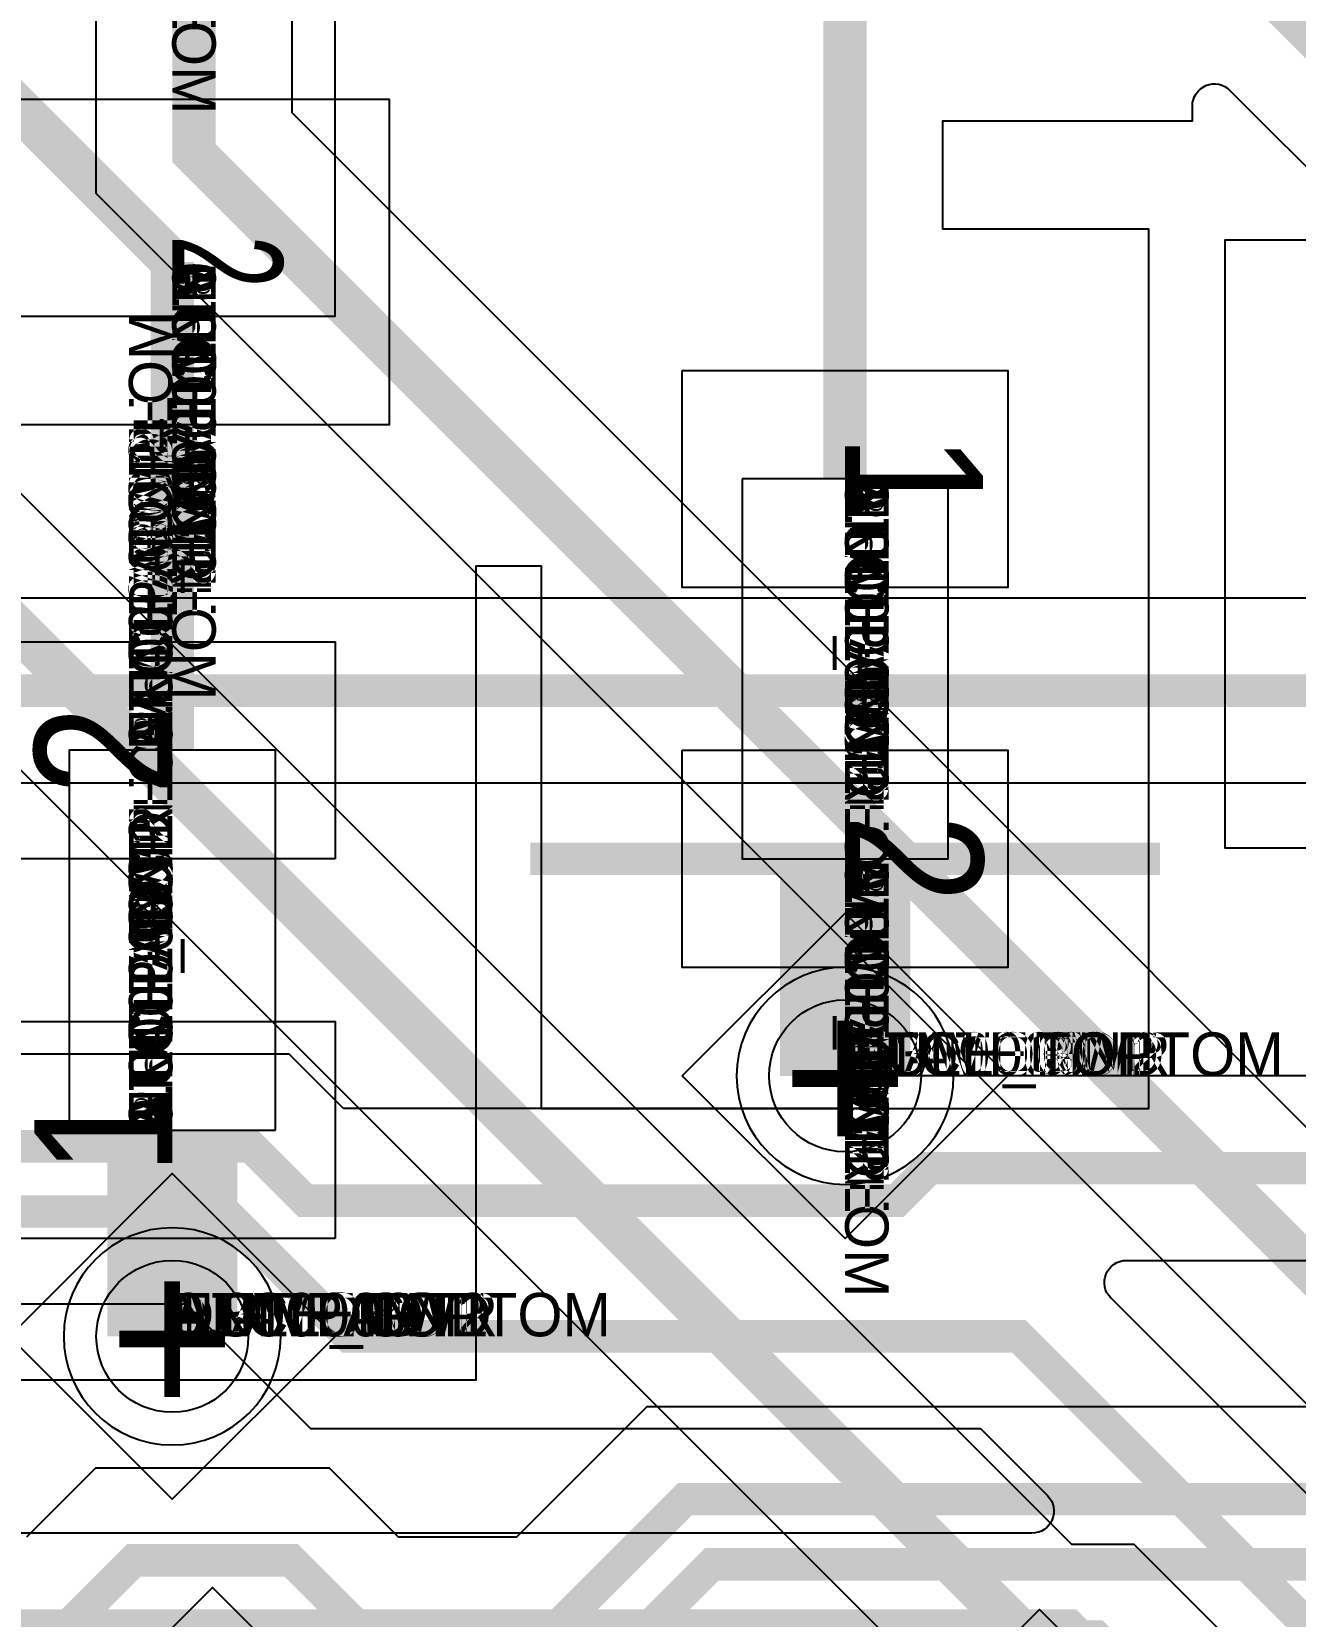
# Model space of a CAD drawing. Extents: x 0 to 323, y 0 to 320.
# Drawn here: x 38.65 to 44.47, y 71.16 to 78.46 of the extents above; entities that cross this region are included whole.
import ezdxf
from ezdxf.enums import TextEntityAlignment as Align

# ---------------------------------------------------------------- set-up
doc = ezdxf.new("R2010")
doc.units = 0
doc.header["$MEASUREMENT"] = 0
doc.layers.get('0').update_dxf_attribs({"linetype": 'CONTINUOUS'})
for name, color, linetype in [('CDN_FIGURES', 7, 'CONTINUOUS'), ('ETCH_BOTTOM', 7, 'CONTINUOUS'), ('ETCH_GND', 3, 'CONTINUOUS'), ('ETCH_INT1', 4, 'CONTINUOUS'), ('ETCH_INT2', 5, 'CONTINUOUS'), ('ETCH_PWR', 6, 'CONTINUOUS'), ('ETCH_TOP', 2, 'CONTINUOUS'), ('MANUFACTURING_NCLEGEND-1-6', 8, 'CONTINUOUS'), ('PACKAGE_GEOMETRY_ASSEMBLY_TOP', 11, 'CONTINUOUS'), ('PACKAGE_GEOMETRY_PIN_NUMBER', 9, 'CONTINUOUS')]:
    doc.layers.add(name, color=color, linetype=linetype)

# ---------------------------------------------------------------- blocks, each defined once
blk = doc.blocks.new('FIGURE_DIAMOND')
at = {"layer": 'CDN_FIGURES'}
blk.add_lwpolyline([(-0.5, 0), (0, 0.5), (0.5, 0), (0, -0.5)], close=True, dxfattribs=at)
blk = doc.blocks.new('PAD_INFO')
for tag in ['SHAPE_TYPE', 'PAD_HEIGHT', 'PAD_LAYER', 'PAD_TYPE', 'PAD_WIDTH']:
    blk.add_attdef(tag, (0, 0), '', height=0.2)
at = {"flags": 2}
blk.add_attdef('CDN_TYPE', (0, 0), '', height=0.2, dxfattribs=at)
blk = doc.blocks.new('DRILL_INFO')
at = {"flags": 2}
blk.add_attdef('CDN_TYPE', (0, 0), '', height=0.2, dxfattribs=at)
for tag in ['FSHAPE', 'FCHAR', 'DRILL_HEIGHT', 'DIAMETER', 'PLATED', 'DRILL_WIDTH']:
    blk.add_attdef(tag, (0, 0), '', height=0.2)
blk = doc.blocks.new('VIA0700X0300')
at = {"layer": 'ETCH_BOTTOM'}
blk.add_circle((0, 0), 0.35, dxfattribs=at)
at = {"layer": 'ETCH_GND'}
blk.add_circle((0, 0), 0.35, dxfattribs=at)
at = {"layer": 'ETCH_INT1'}
blk.add_circle((0, 0), 0.35, dxfattribs=at)
at = {"layer": 'ETCH_INT2'}
blk.add_circle((0, 0), 0.35, dxfattribs=at)
at = {"layer": 'ETCH_PWR'}
blk.add_circle((0, 0), 0.35, dxfattribs=at)
at = {"layer": 'ETCH_TOP'}
blk.add_circle((0, 0), 0.35, dxfattribs=at)
ref = blk.add_blockref('PAD_INFO', (0, 0))
ref.add_attrib('PAD_LAYER', 'ETCH_TOP', (0, 0), dxfattribs={"height": 0.2})
ref.add_attrib('SHAPE_TYPE', 'NULL', (0, 0), dxfattribs={"height": 0.2})
ref.add_attrib('PAD_TYPE', 'ANTIPAD', (0, 0), dxfattribs={"height": 0.2})
ref.add_attrib('PAD_WIDTH', '0.000000', (0, 0), dxfattribs={"height": 0.2})
ref.add_attrib('PAD_HEIGHT', '0.000000', (0, 0), dxfattribs={"height": 0.2})
ref = blk.add_blockref('PAD_INFO', (0, 0))
ref.add_attrib('PAD_LAYER', 'ETCH_GND', (0, 0), dxfattribs={"height": 0.2})
ref.add_attrib('SHAPE_TYPE', 'NULL', (0, 0), dxfattribs={"height": 0.2})
ref.add_attrib('PAD_TYPE', 'ANTIPAD', (0, 0), dxfattribs={"height": 0.2})
ref.add_attrib('PAD_WIDTH', '0.000000', (0, 0), dxfattribs={"height": 0.2})
ref.add_attrib('PAD_HEIGHT', '0.000000', (0, 0), dxfattribs={"height": 0.2})
ref = blk.add_blockref('PAD_INFO', (0, 0))
ref.add_attrib('PAD_LAYER', 'ETCH_INT1', (0, 0), dxfattribs={"height": 0.2})
ref.add_attrib('SHAPE_TYPE', 'NULL', (0, 0), dxfattribs={"height": 0.2})
ref.add_attrib('PAD_TYPE', 'ANTIPAD', (0, 0), dxfattribs={"height": 0.2})
ref.add_attrib('PAD_WIDTH', '0.000000', (0, 0), dxfattribs={"height": 0.2})
ref.add_attrib('PAD_HEIGHT', '0.000000', (0, 0), dxfattribs={"height": 0.2})
ref = blk.add_blockref('PAD_INFO', (0, 0))
ref.add_attrib('PAD_LAYER', 'ETCH_INT2', (0, 0), dxfattribs={"height": 0.2})
ref.add_attrib('SHAPE_TYPE', 'NULL', (0, 0), dxfattribs={"height": 0.2})
ref.add_attrib('PAD_TYPE', 'ANTIPAD', (0, 0), dxfattribs={"height": 0.2})
ref.add_attrib('PAD_WIDTH', '0.000000', (0, 0), dxfattribs={"height": 0.2})
ref.add_attrib('PAD_HEIGHT', '0.000000', (0, 0), dxfattribs={"height": 0.2})
ref = blk.add_blockref('PAD_INFO', (0, 0))
ref.add_attrib('PAD_LAYER', 'ETCH_PWR', (0, 0), dxfattribs={"height": 0.2})
ref.add_attrib('SHAPE_TYPE', 'NULL', (0, 0), dxfattribs={"height": 0.2})
ref.add_attrib('PAD_TYPE', 'ANTIPAD', (0, 0), dxfattribs={"height": 0.2})
ref.add_attrib('PAD_WIDTH', '0.000000', (0, 0), dxfattribs={"height": 0.2})
ref.add_attrib('PAD_HEIGHT', '0.000000', (0, 0), dxfattribs={"height": 0.2})
ref = blk.add_blockref('PAD_INFO', (0, 0))
ref.add_attrib('PAD_LAYER', 'ETCH_BOTTOM', (0, 0), dxfattribs={"height": 0.2})
ref.add_attrib('SHAPE_TYPE', 'NULL', (0, 0), dxfattribs={"height": 0.2})
ref.add_attrib('PAD_TYPE', 'ANTIPAD', (0, 0), dxfattribs={"height": 0.2})
ref.add_attrib('PAD_WIDTH', '0.000000', (0, 0), dxfattribs={"height": 0.2})
ref.add_attrib('PAD_HEIGHT', '0.000000', (0, 0), dxfattribs={"height": 0.2})
ref = blk.add_blockref('PAD_INFO', (0, 0))
ref.add_attrib('PAD_LAYER', 'ETCH_TOP', (0, 0), dxfattribs={"height": 0.2})
ref.add_attrib('SHAPE_TYPE', 'NULL', (0, 0), dxfattribs={"height": 0.2})
ref.add_attrib('PAD_TYPE', 'THERMAL', (0, 0), dxfattribs={"height": 0.2})
ref.add_attrib('PAD_WIDTH', '0.000000', (0, 0), dxfattribs={"height": 0.2})
ref.add_attrib('PAD_HEIGHT', '0.000000', (0, 0), dxfattribs={"height": 0.2})
ref = blk.add_blockref('PAD_INFO', (0, 0))
ref.add_attrib('PAD_LAYER', 'ETCH_GND', (0, 0), dxfattribs={"height": 0.2})
ref.add_attrib('SHAPE_TYPE', 'NULL', (0, 0), dxfattribs={"height": 0.2})
ref.add_attrib('PAD_TYPE', 'THERMAL', (0, 0), dxfattribs={"height": 0.2})
ref.add_attrib('PAD_WIDTH', '0.000000', (0, 0), dxfattribs={"height": 0.2})
ref.add_attrib('PAD_HEIGHT', '0.000000', (0, 0), dxfattribs={"height": 0.2})
ref = blk.add_blockref('PAD_INFO', (0, 0))
ref.add_attrib('PAD_LAYER', 'ETCH_INT1', (0, 0), dxfattribs={"height": 0.2})
ref.add_attrib('SHAPE_TYPE', 'NULL', (0, 0), dxfattribs={"height": 0.2})
ref.add_attrib('PAD_TYPE', 'THERMAL', (0, 0), dxfattribs={"height": 0.2})
ref.add_attrib('PAD_WIDTH', '0.000000', (0, 0), dxfattribs={"height": 0.2})
ref.add_attrib('PAD_HEIGHT', '0.000000', (0, 0), dxfattribs={"height": 0.2})
ref = blk.add_blockref('PAD_INFO', (0, 0))
ref.add_attrib('PAD_LAYER', 'ETCH_INT2', (0, 0), dxfattribs={"height": 0.2})
ref.add_attrib('SHAPE_TYPE', 'NULL', (0, 0), dxfattribs={"height": 0.2})
ref.add_attrib('PAD_TYPE', 'THERMAL', (0, 0), dxfattribs={"height": 0.2})
ref.add_attrib('PAD_WIDTH', '0.000000', (0, 0), dxfattribs={"height": 0.2})
ref.add_attrib('PAD_HEIGHT', '0.000000', (0, 0), dxfattribs={"height": 0.2})
ref = blk.add_blockref('PAD_INFO', (0, 0))
ref.add_attrib('PAD_LAYER', 'ETCH_PWR', (0, 0), dxfattribs={"height": 0.2})
ref.add_attrib('SHAPE_TYPE', 'NULL', (0, 0), dxfattribs={"height": 0.2})
ref.add_attrib('PAD_TYPE', 'THERMAL', (0, 0), dxfattribs={"height": 0.2})
ref.add_attrib('PAD_WIDTH', '0.000000', (0, 0), dxfattribs={"height": 0.2})
ref.add_attrib('PAD_HEIGHT', '0.000000', (0, 0), dxfattribs={"height": 0.2})
ref = blk.add_blockref('PAD_INFO', (0, 0))
ref.add_attrib('PAD_LAYER', 'ETCH_BOTTOM', (0, 0), dxfattribs={"height": 0.2})
ref.add_attrib('SHAPE_TYPE', 'NULL', (0, 0), dxfattribs={"height": 0.2})
ref.add_attrib('PAD_TYPE', 'THERMAL', (0, 0), dxfattribs={"height": 0.2})
ref.add_attrib('PAD_WIDTH', '0.000000', (0, 0), dxfattribs={"height": 0.2})
ref.add_attrib('PAD_HEIGHT', '0.000000', (0, 0), dxfattribs={"height": 0.2})
ref = blk.add_blockref('PAD_INFO', (0, 0))
ref.add_attrib('PAD_LAYER', 'ETCH_TOP', (0, 0), dxfattribs={"height": 0.2})
ref.add_attrib('SHAPE_TYPE', 'CIRCLE', (0, 0), dxfattribs={"height": 0.2})
ref.add_attrib('PAD_TYPE', 'REGULAR', (0, 0), dxfattribs={"height": 0.2})
ref.add_attrib('PAD_WIDTH', '0.700000', (0, 0), dxfattribs={"height": 0.2})
ref.add_attrib('PAD_HEIGHT', '0.700000', (0, 0), dxfattribs={"height": 0.2})
ref = blk.add_blockref('PAD_INFO', (0, 0))
ref.add_attrib('PAD_LAYER', 'ETCH_GND', (0, 0), dxfattribs={"height": 0.2})
ref.add_attrib('SHAPE_TYPE', 'CIRCLE', (0, 0), dxfattribs={"height": 0.2})
ref.add_attrib('PAD_TYPE', 'REGULAR', (0, 0), dxfattribs={"height": 0.2})
ref.add_attrib('PAD_WIDTH', '0.700000', (0, 0), dxfattribs={"height": 0.2})
ref.add_attrib('PAD_HEIGHT', '0.700000', (0, 0), dxfattribs={"height": 0.2})
ref = blk.add_blockref('PAD_INFO', (0, 0))
ref.add_attrib('PAD_LAYER', 'ETCH_INT1', (0, 0), dxfattribs={"height": 0.2})
ref.add_attrib('SHAPE_TYPE', 'CIRCLE', (0, 0), dxfattribs={"height": 0.2})
ref.add_attrib('PAD_TYPE', 'REGULAR', (0, 0), dxfattribs={"height": 0.2})
ref.add_attrib('PAD_WIDTH', '0.700000', (0, 0), dxfattribs={"height": 0.2})
ref.add_attrib('PAD_HEIGHT', '0.700000', (0, 0), dxfattribs={"height": 0.2})
ref = blk.add_blockref('PAD_INFO', (0, 0))
ref.add_attrib('PAD_LAYER', 'ETCH_INT2', (0, 0), dxfattribs={"height": 0.2})
ref.add_attrib('SHAPE_TYPE', 'CIRCLE', (0, 0), dxfattribs={"height": 0.2})
ref.add_attrib('PAD_TYPE', 'REGULAR', (0, 0), dxfattribs={"height": 0.2})
ref.add_attrib('PAD_WIDTH', '0.700000', (0, 0), dxfattribs={"height": 0.2})
ref.add_attrib('PAD_HEIGHT', '0.700000', (0, 0), dxfattribs={"height": 0.2})
ref = blk.add_blockref('PAD_INFO', (0, 0))
ref.add_attrib('PAD_LAYER', 'ETCH_PWR', (0, 0), dxfattribs={"height": 0.2})
ref.add_attrib('SHAPE_TYPE', 'CIRCLE', (0, 0), dxfattribs={"height": 0.2})
ref.add_attrib('PAD_TYPE', 'REGULAR', (0, 0), dxfattribs={"height": 0.2})
ref.add_attrib('PAD_WIDTH', '0.700000', (0, 0), dxfattribs={"height": 0.2})
ref.add_attrib('PAD_HEIGHT', '0.700000', (0, 0), dxfattribs={"height": 0.2})
ref = blk.add_blockref('PAD_INFO', (0, 0))
ref.add_attrib('PAD_LAYER', 'ETCH_BOTTOM', (0, 0), dxfattribs={"height": 0.2})
ref.add_attrib('SHAPE_TYPE', 'CIRCLE', (0, 0), dxfattribs={"height": 0.2})
ref.add_attrib('PAD_TYPE', 'REGULAR', (0, 0), dxfattribs={"height": 0.2})
ref.add_attrib('PAD_WIDTH', '0.700000', (0, 0), dxfattribs={"height": 0.2})
ref.add_attrib('PAD_HEIGHT', '0.700000', (0, 0), dxfattribs={"height": 0.2})
ref = blk.add_blockref('DRILL_INFO', (0, 0))
ref.add_attrib('DIAMETER', '0.300000', (0, 0), dxfattribs={"height": 0.2})
ref.add_attrib('PLATED', 'PLATED', (0, 0), dxfattribs={"height": 0.2})
ref.add_attrib('FSHAPE', 'DIAMOND', (0, 0), dxfattribs={"height": 0.2})
ref.add_attrib('FCHAR', '+', (0, 0), dxfattribs={"height": 0.2})
ref.add_attrib('DRILL_WIDTH', '1.500000', (0, 0), dxfattribs={"height": 0.2})
ref.add_attrib('DRILL_HEIGHT', '1.500000', (0, 0), dxfattribs={"height": 0.2})
for tag in ['CDN_TYPE', 'PIN']:
    blk.add_attdef(tag, (0, 0), '', height=0.2)
at = {"flags": 2}
for tag in ['PSTKNAME', 'BBV']:
    blk.add_attdef(tag, (0, 0), '', height=0.2, dxfattribs=at)
blk = doc.blocks.new('RC1500X2000TS')
at = {"layer": 'ETCH_TOP'}
blk.add_lwpolyline([(-0.75, -1), (-0.75, 1), (0.75, 1), (0.75, -1)], close=True, dxfattribs=at)
ref = blk.add_blockref('PAD_INFO', (0, 0))
ref.add_attrib('PAD_LAYER', 'ETCH_TOP', (0, 0), dxfattribs={"height": 0.2})
ref.add_attrib('SHAPE_TYPE', 'NULL', (0, 0), dxfattribs={"height": 0.2})
ref.add_attrib('PAD_TYPE', 'ANTIPAD', (0, 0), dxfattribs={"height": 0.2})
ref.add_attrib('PAD_WIDTH', '0.000000', (0, 0), dxfattribs={"height": 0.2})
ref.add_attrib('PAD_HEIGHT', '0.000000', (0, 0), dxfattribs={"height": 0.2})
ref = blk.add_blockref('PAD_INFO', (0, 0))
ref.add_attrib('PAD_LAYER', 'ETCH_GND', (0, 0), dxfattribs={"height": 0.2})
ref.add_attrib('SHAPE_TYPE', 'NULL', (0, 0), dxfattribs={"height": 0.2})
ref.add_attrib('PAD_TYPE', 'ANTIPAD', (0, 0), dxfattribs={"height": 0.2})
ref.add_attrib('PAD_WIDTH', '0.000000', (0, 0), dxfattribs={"height": 0.2})
ref.add_attrib('PAD_HEIGHT', '0.000000', (0, 0), dxfattribs={"height": 0.2})
ref = blk.add_blockref('PAD_INFO', (0, 0))
ref.add_attrib('PAD_LAYER', 'ETCH_INT1', (0, 0), dxfattribs={"height": 0.2})
ref.add_attrib('SHAPE_TYPE', 'NULL', (0, 0), dxfattribs={"height": 0.2})
ref.add_attrib('PAD_TYPE', 'ANTIPAD', (0, 0), dxfattribs={"height": 0.2})
ref.add_attrib('PAD_WIDTH', '0.000000', (0, 0), dxfattribs={"height": 0.2})
ref.add_attrib('PAD_HEIGHT', '0.000000', (0, 0), dxfattribs={"height": 0.2})
ref = blk.add_blockref('PAD_INFO', (0, 0))
ref.add_attrib('PAD_LAYER', 'ETCH_INT2', (0, 0), dxfattribs={"height": 0.2})
ref.add_attrib('SHAPE_TYPE', 'NULL', (0, 0), dxfattribs={"height": 0.2})
ref.add_attrib('PAD_TYPE', 'ANTIPAD', (0, 0), dxfattribs={"height": 0.2})
ref.add_attrib('PAD_WIDTH', '0.000000', (0, 0), dxfattribs={"height": 0.2})
ref.add_attrib('PAD_HEIGHT', '0.000000', (0, 0), dxfattribs={"height": 0.2})
ref = blk.add_blockref('PAD_INFO', (0, 0))
ref.add_attrib('PAD_LAYER', 'ETCH_PWR', (0, 0), dxfattribs={"height": 0.2})
ref.add_attrib('SHAPE_TYPE', 'NULL', (0, 0), dxfattribs={"height": 0.2})
ref.add_attrib('PAD_TYPE', 'ANTIPAD', (0, 0), dxfattribs={"height": 0.2})
ref.add_attrib('PAD_WIDTH', '0.000000', (0, 0), dxfattribs={"height": 0.2})
ref.add_attrib('PAD_HEIGHT', '0.000000', (0, 0), dxfattribs={"height": 0.2})
ref = blk.add_blockref('PAD_INFO', (0, 0))
ref.add_attrib('PAD_LAYER', 'ETCH_BOTTOM', (0, 0), dxfattribs={"height": 0.2})
ref.add_attrib('SHAPE_TYPE', 'NULL', (0, 0), dxfattribs={"height": 0.2})
ref.add_attrib('PAD_TYPE', 'ANTIPAD', (0, 0), dxfattribs={"height": 0.2})
ref.add_attrib('PAD_WIDTH', '0.000000', (0, 0), dxfattribs={"height": 0.2})
ref.add_attrib('PAD_HEIGHT', '0.000000', (0, 0), dxfattribs={"height": 0.2})
ref = blk.add_blockref('PAD_INFO', (0, 0))
ref.add_attrib('PAD_LAYER', 'ETCH_TOP', (0, 0), dxfattribs={"height": 0.2})
ref.add_attrib('SHAPE_TYPE', 'NULL', (0, 0), dxfattribs={"height": 0.2})
ref.add_attrib('PAD_TYPE', 'THERMAL', (0, 0), dxfattribs={"height": 0.2})
ref.add_attrib('PAD_WIDTH', '0.000000', (0, 0), dxfattribs={"height": 0.2})
ref.add_attrib('PAD_HEIGHT', '0.000000', (0, 0), dxfattribs={"height": 0.2})
ref = blk.add_blockref('PAD_INFO', (0, 0))
ref.add_attrib('PAD_LAYER', 'ETCH_GND', (0, 0), dxfattribs={"height": 0.2})
ref.add_attrib('SHAPE_TYPE', 'NULL', (0, 0), dxfattribs={"height": 0.2})
ref.add_attrib('PAD_TYPE', 'THERMAL', (0, 0), dxfattribs={"height": 0.2})
ref.add_attrib('PAD_WIDTH', '0.000000', (0, 0), dxfattribs={"height": 0.2})
ref.add_attrib('PAD_HEIGHT', '0.000000', (0, 0), dxfattribs={"height": 0.2})
ref = blk.add_blockref('PAD_INFO', (0, 0))
ref.add_attrib('PAD_LAYER', 'ETCH_INT1', (0, 0), dxfattribs={"height": 0.2})
ref.add_attrib('SHAPE_TYPE', 'NULL', (0, 0), dxfattribs={"height": 0.2})
ref.add_attrib('PAD_TYPE', 'THERMAL', (0, 0), dxfattribs={"height": 0.2})
ref.add_attrib('PAD_WIDTH', '0.000000', (0, 0), dxfattribs={"height": 0.2})
ref.add_attrib('PAD_HEIGHT', '0.000000', (0, 0), dxfattribs={"height": 0.2})
ref = blk.add_blockref('PAD_INFO', (0, 0))
ref.add_attrib('PAD_LAYER', 'ETCH_INT2', (0, 0), dxfattribs={"height": 0.2})
ref.add_attrib('SHAPE_TYPE', 'NULL', (0, 0), dxfattribs={"height": 0.2})
ref.add_attrib('PAD_TYPE', 'THERMAL', (0, 0), dxfattribs={"height": 0.2})
ref.add_attrib('PAD_WIDTH', '0.000000', (0, 0), dxfattribs={"height": 0.2})
ref.add_attrib('PAD_HEIGHT', '0.000000', (0, 0), dxfattribs={"height": 0.2})
ref = blk.add_blockref('PAD_INFO', (0, 0))
ref.add_attrib('PAD_LAYER', 'ETCH_PWR', (0, 0), dxfattribs={"height": 0.2})
ref.add_attrib('SHAPE_TYPE', 'NULL', (0, 0), dxfattribs={"height": 0.2})
ref.add_attrib('PAD_TYPE', 'THERMAL', (0, 0), dxfattribs={"height": 0.2})
ref.add_attrib('PAD_WIDTH', '0.000000', (0, 0), dxfattribs={"height": 0.2})
ref.add_attrib('PAD_HEIGHT', '0.000000', (0, 0), dxfattribs={"height": 0.2})
ref = blk.add_blockref('PAD_INFO', (0, 0))
ref.add_attrib('PAD_LAYER', 'ETCH_BOTTOM', (0, 0), dxfattribs={"height": 0.2})
ref.add_attrib('SHAPE_TYPE', 'NULL', (0, 0), dxfattribs={"height": 0.2})
ref.add_attrib('PAD_TYPE', 'THERMAL', (0, 0), dxfattribs={"height": 0.2})
ref.add_attrib('PAD_WIDTH', '0.000000', (0, 0), dxfattribs={"height": 0.2})
ref.add_attrib('PAD_HEIGHT', '0.000000', (0, 0), dxfattribs={"height": 0.2})
ref = blk.add_blockref('PAD_INFO', (0, 0))
ref.add_attrib('PAD_LAYER', 'ETCH_GND', (0, 0), dxfattribs={"height": 0.2})
ref.add_attrib('SHAPE_TYPE', 'NULL', (0, 0), dxfattribs={"height": 0.2})
ref.add_attrib('PAD_TYPE', 'REGULAR', (0, 0), dxfattribs={"height": 0.2})
ref.add_attrib('PAD_WIDTH', '0.000000', (0, 0), dxfattribs={"height": 0.2})
ref.add_attrib('PAD_HEIGHT', '0.000000', (0, 0), dxfattribs={"height": 0.2})
ref = blk.add_blockref('PAD_INFO', (0, 0))
ref.add_attrib('PAD_LAYER', 'ETCH_INT1', (0, 0), dxfattribs={"height": 0.2})
ref.add_attrib('SHAPE_TYPE', 'NULL', (0, 0), dxfattribs={"height": 0.2})
ref.add_attrib('PAD_TYPE', 'REGULAR', (0, 0), dxfattribs={"height": 0.2})
ref.add_attrib('PAD_WIDTH', '0.000000', (0, 0), dxfattribs={"height": 0.2})
ref.add_attrib('PAD_HEIGHT', '0.000000', (0, 0), dxfattribs={"height": 0.2})
ref = blk.add_blockref('PAD_INFO', (0, 0))
ref.add_attrib('PAD_LAYER', 'ETCH_INT2', (0, 0), dxfattribs={"height": 0.2})
ref.add_attrib('SHAPE_TYPE', 'NULL', (0, 0), dxfattribs={"height": 0.2})
ref.add_attrib('PAD_TYPE', 'REGULAR', (0, 0), dxfattribs={"height": 0.2})
ref.add_attrib('PAD_WIDTH', '0.000000', (0, 0), dxfattribs={"height": 0.2})
ref.add_attrib('PAD_HEIGHT', '0.000000', (0, 0), dxfattribs={"height": 0.2})
ref = blk.add_blockref('PAD_INFO', (0, 0))
ref.add_attrib('PAD_LAYER', 'ETCH_PWR', (0, 0), dxfattribs={"height": 0.2})
ref.add_attrib('SHAPE_TYPE', 'NULL', (0, 0), dxfattribs={"height": 0.2})
ref.add_attrib('PAD_TYPE', 'REGULAR', (0, 0), dxfattribs={"height": 0.2})
ref.add_attrib('PAD_WIDTH', '0.000000', (0, 0), dxfattribs={"height": 0.2})
ref.add_attrib('PAD_HEIGHT', '0.000000', (0, 0), dxfattribs={"height": 0.2})
ref = blk.add_blockref('PAD_INFO', (0, 0))
ref.add_attrib('PAD_LAYER', 'ETCH_BOTTOM', (0, 0), dxfattribs={"height": 0.2})
ref.add_attrib('SHAPE_TYPE', 'NULL', (0, 0), dxfattribs={"height": 0.2})
ref.add_attrib('PAD_TYPE', 'REGULAR', (0, 0), dxfattribs={"height": 0.2})
ref.add_attrib('PAD_WIDTH', '0.000000', (0, 0), dxfattribs={"height": 0.2})
ref.add_attrib('PAD_HEIGHT', '0.000000', (0, 0), dxfattribs={"height": 0.2})
ref = blk.add_blockref('DRILL_INFO', (0, 0))
ref.add_attrib('DIAMETER', '0.000000', (0, 0), dxfattribs={"height": 0.2})
ref.add_attrib('PLATED', 'PLATED', (0, 0), dxfattribs={"height": 0.2})
ref.add_attrib('FSHAPE', 'NULL', (0, 0), dxfattribs={"height": 0.2})
ref.add_attrib('DRILL_WIDTH', '0.000000', (0, 0), dxfattribs={"height": 0.2})
ref.add_attrib('DRILL_HEIGHT', '0.000000', (0, 0), dxfattribs={"height": 0.2})
ref = blk.add_blockref('PAD_INFO', (0, 0))
ref.add_attrib('PAD_LAYER', 'ETCH_TOP', (0, 0), dxfattribs={"height": 0.2})
ref.add_attrib('SHAPE_TYPE', 'RECTANGLE', (0, 0), dxfattribs={"height": 0.2})
ref.add_attrib('PAD_TYPE', 'REGULAR', (0, 0), dxfattribs={"height": 0.2})
ref.add_attrib('PAD_WIDTH', '1.500000', (0, 0), dxfattribs={"height": 0.2})
ref.add_attrib('PAD_HEIGHT', '2.000000', (0, 0), dxfattribs={"height": 0.2})
for tag in ['CDN_TYPE', 'PIN']:
    blk.add_attdef(tag, (0, 0), '', height=0.2)
at = {"flags": 2}
for tag in ['PSTKNAME', 'BBV']:
    blk.add_attdef(tag, (0, 0), '', height=0.2, dxfattribs=at)
blk = doc.blocks.new('F843')
at = {"layer": 'PACKAGE_GEOMETRY_ASSEMBLY_TOP'}
blk.add_lwpolyline([(-0.25, -0.75), (2.95, -0.75), (2.95, 0.75), (-0.25, 0.75)], close=True, dxfattribs=at)
at = {"layer": 'ETCH_TOP'}
ref = blk.add_blockref('RC1500X2000TS', (0, 0), dxfattribs=at)
ref.add_attrib('CDN_TYPE', 'PIN', (0, 0), dxfattribs={"height": 0.2})
ref.add_attrib('PIN', '1', (0, 0), dxfattribs={"height": 0.2})
ref = blk.add_blockref('RC1500X2000TS', (2.7, 0), dxfattribs=at)
ref.add_attrib('CDN_TYPE', 'PIN', (0, 0), dxfattribs={"height": 0.2})
ref.add_attrib('PIN', '2', (0, 0), dxfattribs={"height": 0.2})
at = {"flags": 2}
for tag in ['SYMBOL_TYPE', 'CDN_TYPE', 'REFDES']:
    blk.add_attdef(tag, (0, 0), '', height=0.2, dxfattribs=at)
blk = doc.blocks.new('RC1000X1500TS')
at = {"layer": 'ETCH_TOP'}
blk.add_lwpolyline([(-0.5, -0.75), (-0.5, 0.75), (0.5, 0.75), (0.5, -0.75)], close=True, dxfattribs=at)
ref = blk.add_blockref('PAD_INFO', (0, 0))
ref.add_attrib('PAD_LAYER', 'ETCH_TOP', (0, 0), dxfattribs={"height": 0.2})
ref.add_attrib('SHAPE_TYPE', 'NULL', (0, 0), dxfattribs={"height": 0.2})
ref.add_attrib('PAD_TYPE', 'ANTIPAD', (0, 0), dxfattribs={"height": 0.2})
ref.add_attrib('PAD_WIDTH', '0.000000', (0, 0), dxfattribs={"height": 0.2})
ref.add_attrib('PAD_HEIGHT', '0.000000', (0, 0), dxfattribs={"height": 0.2})
ref = blk.add_blockref('PAD_INFO', (0, 0))
ref.add_attrib('PAD_LAYER', 'ETCH_GND', (0, 0), dxfattribs={"height": 0.2})
ref.add_attrib('SHAPE_TYPE', 'NULL', (0, 0), dxfattribs={"height": 0.2})
ref.add_attrib('PAD_TYPE', 'ANTIPAD', (0, 0), dxfattribs={"height": 0.2})
ref.add_attrib('PAD_WIDTH', '0.000000', (0, 0), dxfattribs={"height": 0.2})
ref.add_attrib('PAD_HEIGHT', '0.000000', (0, 0), dxfattribs={"height": 0.2})
ref = blk.add_blockref('PAD_INFO', (0, 0))
ref.add_attrib('PAD_LAYER', 'ETCH_INT1', (0, 0), dxfattribs={"height": 0.2})
ref.add_attrib('SHAPE_TYPE', 'NULL', (0, 0), dxfattribs={"height": 0.2})
ref.add_attrib('PAD_TYPE', 'ANTIPAD', (0, 0), dxfattribs={"height": 0.2})
ref.add_attrib('PAD_WIDTH', '0.000000', (0, 0), dxfattribs={"height": 0.2})
ref.add_attrib('PAD_HEIGHT', '0.000000', (0, 0), dxfattribs={"height": 0.2})
ref = blk.add_blockref('PAD_INFO', (0, 0))
ref.add_attrib('PAD_LAYER', 'ETCH_INT2', (0, 0), dxfattribs={"height": 0.2})
ref.add_attrib('SHAPE_TYPE', 'NULL', (0, 0), dxfattribs={"height": 0.2})
ref.add_attrib('PAD_TYPE', 'ANTIPAD', (0, 0), dxfattribs={"height": 0.2})
ref.add_attrib('PAD_WIDTH', '0.000000', (0, 0), dxfattribs={"height": 0.2})
ref.add_attrib('PAD_HEIGHT', '0.000000', (0, 0), dxfattribs={"height": 0.2})
ref = blk.add_blockref('PAD_INFO', (0, 0))
ref.add_attrib('PAD_LAYER', 'ETCH_PWR', (0, 0), dxfattribs={"height": 0.2})
ref.add_attrib('SHAPE_TYPE', 'NULL', (0, 0), dxfattribs={"height": 0.2})
ref.add_attrib('PAD_TYPE', 'ANTIPAD', (0, 0), dxfattribs={"height": 0.2})
ref.add_attrib('PAD_WIDTH', '0.000000', (0, 0), dxfattribs={"height": 0.2})
ref.add_attrib('PAD_HEIGHT', '0.000000', (0, 0), dxfattribs={"height": 0.2})
ref = blk.add_blockref('PAD_INFO', (0, 0))
ref.add_attrib('PAD_LAYER', 'ETCH_BOTTOM', (0, 0), dxfattribs={"height": 0.2})
ref.add_attrib('SHAPE_TYPE', 'NULL', (0, 0), dxfattribs={"height": 0.2})
ref.add_attrib('PAD_TYPE', 'ANTIPAD', (0, 0), dxfattribs={"height": 0.2})
ref.add_attrib('PAD_WIDTH', '0.000000', (0, 0), dxfattribs={"height": 0.2})
ref.add_attrib('PAD_HEIGHT', '0.000000', (0, 0), dxfattribs={"height": 0.2})
ref = blk.add_blockref('PAD_INFO', (0, 0))
ref.add_attrib('PAD_LAYER', 'ETCH_TOP', (0, 0), dxfattribs={"height": 0.2})
ref.add_attrib('SHAPE_TYPE', 'NULL', (0, 0), dxfattribs={"height": 0.2})
ref.add_attrib('PAD_TYPE', 'THERMAL', (0, 0), dxfattribs={"height": 0.2})
ref.add_attrib('PAD_WIDTH', '0.000000', (0, 0), dxfattribs={"height": 0.2})
ref.add_attrib('PAD_HEIGHT', '0.000000', (0, 0), dxfattribs={"height": 0.2})
ref = blk.add_blockref('PAD_INFO', (0, 0))
ref.add_attrib('PAD_LAYER', 'ETCH_GND', (0, 0), dxfattribs={"height": 0.2})
ref.add_attrib('SHAPE_TYPE', 'NULL', (0, 0), dxfattribs={"height": 0.2})
ref.add_attrib('PAD_TYPE', 'THERMAL', (0, 0), dxfattribs={"height": 0.2})
ref.add_attrib('PAD_WIDTH', '0.000000', (0, 0), dxfattribs={"height": 0.2})
ref.add_attrib('PAD_HEIGHT', '0.000000', (0, 0), dxfattribs={"height": 0.2})
ref = blk.add_blockref('PAD_INFO', (0, 0))
ref.add_attrib('PAD_LAYER', 'ETCH_INT1', (0, 0), dxfattribs={"height": 0.2})
ref.add_attrib('SHAPE_TYPE', 'NULL', (0, 0), dxfattribs={"height": 0.2})
ref.add_attrib('PAD_TYPE', 'THERMAL', (0, 0), dxfattribs={"height": 0.2})
ref.add_attrib('PAD_WIDTH', '0.000000', (0, 0), dxfattribs={"height": 0.2})
ref.add_attrib('PAD_HEIGHT', '0.000000', (0, 0), dxfattribs={"height": 0.2})
ref = blk.add_blockref('PAD_INFO', (0, 0))
ref.add_attrib('PAD_LAYER', 'ETCH_INT2', (0, 0), dxfattribs={"height": 0.2})
ref.add_attrib('SHAPE_TYPE', 'NULL', (0, 0), dxfattribs={"height": 0.2})
ref.add_attrib('PAD_TYPE', 'THERMAL', (0, 0), dxfattribs={"height": 0.2})
ref.add_attrib('PAD_WIDTH', '0.000000', (0, 0), dxfattribs={"height": 0.2})
ref.add_attrib('PAD_HEIGHT', '0.000000', (0, 0), dxfattribs={"height": 0.2})
ref = blk.add_blockref('PAD_INFO', (0, 0))
ref.add_attrib('PAD_LAYER', 'ETCH_PWR', (0, 0), dxfattribs={"height": 0.2})
ref.add_attrib('SHAPE_TYPE', 'NULL', (0, 0), dxfattribs={"height": 0.2})
ref.add_attrib('PAD_TYPE', 'THERMAL', (0, 0), dxfattribs={"height": 0.2})
ref.add_attrib('PAD_WIDTH', '0.000000', (0, 0), dxfattribs={"height": 0.2})
ref.add_attrib('PAD_HEIGHT', '0.000000', (0, 0), dxfattribs={"height": 0.2})
ref = blk.add_blockref('PAD_INFO', (0, 0))
ref.add_attrib('PAD_LAYER', 'ETCH_BOTTOM', (0, 0), dxfattribs={"height": 0.2})
ref.add_attrib('SHAPE_TYPE', 'NULL', (0, 0), dxfattribs={"height": 0.2})
ref.add_attrib('PAD_TYPE', 'THERMAL', (0, 0), dxfattribs={"height": 0.2})
ref.add_attrib('PAD_WIDTH', '0.000000', (0, 0), dxfattribs={"height": 0.2})
ref.add_attrib('PAD_HEIGHT', '0.000000', (0, 0), dxfattribs={"height": 0.2})
ref = blk.add_blockref('PAD_INFO', (0, 0))
ref.add_attrib('PAD_LAYER', 'ETCH_GND', (0, 0), dxfattribs={"height": 0.2})
ref.add_attrib('SHAPE_TYPE', 'NULL', (0, 0), dxfattribs={"height": 0.2})
ref.add_attrib('PAD_TYPE', 'REGULAR', (0, 0), dxfattribs={"height": 0.2})
ref.add_attrib('PAD_WIDTH', '0.000000', (0, 0), dxfattribs={"height": 0.2})
ref.add_attrib('PAD_HEIGHT', '0.000000', (0, 0), dxfattribs={"height": 0.2})
ref = blk.add_blockref('PAD_INFO', (0, 0))
ref.add_attrib('PAD_LAYER', 'ETCH_INT1', (0, 0), dxfattribs={"height": 0.2})
ref.add_attrib('SHAPE_TYPE', 'NULL', (0, 0), dxfattribs={"height": 0.2})
ref.add_attrib('PAD_TYPE', 'REGULAR', (0, 0), dxfattribs={"height": 0.2})
ref.add_attrib('PAD_WIDTH', '0.000000', (0, 0), dxfattribs={"height": 0.2})
ref.add_attrib('PAD_HEIGHT', '0.000000', (0, 0), dxfattribs={"height": 0.2})
ref = blk.add_blockref('PAD_INFO', (0, 0))
ref.add_attrib('PAD_LAYER', 'ETCH_INT2', (0, 0), dxfattribs={"height": 0.2})
ref.add_attrib('SHAPE_TYPE', 'NULL', (0, 0), dxfattribs={"height": 0.2})
ref.add_attrib('PAD_TYPE', 'REGULAR', (0, 0), dxfattribs={"height": 0.2})
ref.add_attrib('PAD_WIDTH', '0.000000', (0, 0), dxfattribs={"height": 0.2})
ref.add_attrib('PAD_HEIGHT', '0.000000', (0, 0), dxfattribs={"height": 0.2})
ref = blk.add_blockref('PAD_INFO', (0, 0))
ref.add_attrib('PAD_LAYER', 'ETCH_PWR', (0, 0), dxfattribs={"height": 0.2})
ref.add_attrib('SHAPE_TYPE', 'NULL', (0, 0), dxfattribs={"height": 0.2})
ref.add_attrib('PAD_TYPE', 'REGULAR', (0, 0), dxfattribs={"height": 0.2})
ref.add_attrib('PAD_WIDTH', '0.000000', (0, 0), dxfattribs={"height": 0.2})
ref.add_attrib('PAD_HEIGHT', '0.000000', (0, 0), dxfattribs={"height": 0.2})
ref = blk.add_blockref('PAD_INFO', (0, 0))
ref.add_attrib('PAD_LAYER', 'ETCH_BOTTOM', (0, 0), dxfattribs={"height": 0.2})
ref.add_attrib('SHAPE_TYPE', 'NULL', (0, 0), dxfattribs={"height": 0.2})
ref.add_attrib('PAD_TYPE', 'REGULAR', (0, 0), dxfattribs={"height": 0.2})
ref.add_attrib('PAD_WIDTH', '0.000000', (0, 0), dxfattribs={"height": 0.2})
ref.add_attrib('PAD_HEIGHT', '0.000000', (0, 0), dxfattribs={"height": 0.2})
ref = blk.add_blockref('DRILL_INFO', (0, 0))
ref.add_attrib('DIAMETER', '0.000000', (0, 0), dxfattribs={"height": 0.2})
ref.add_attrib('PLATED', 'PLATED', (0, 0), dxfattribs={"height": 0.2})
ref.add_attrib('FSHAPE', 'NULL', (0, 0), dxfattribs={"height": 0.2})
ref.add_attrib('DRILL_WIDTH', '0.000000', (0, 0), dxfattribs={"height": 0.2})
ref.add_attrib('DRILL_HEIGHT', '0.000000', (0, 0), dxfattribs={"height": 0.2})
ref = blk.add_blockref('PAD_INFO', (0, 0))
ref.add_attrib('PAD_LAYER', 'ETCH_TOP', (0, 0), dxfattribs={"height": 0.2})
ref.add_attrib('SHAPE_TYPE', 'RECTANGLE', (0, 0), dxfattribs={"height": 0.2})
ref.add_attrib('PAD_TYPE', 'REGULAR', (0, 0), dxfattribs={"height": 0.2})
ref.add_attrib('PAD_WIDTH', '1.000000', (0, 0), dxfattribs={"height": 0.2})
ref.add_attrib('PAD_HEIGHT', '1.500000', (0, 0), dxfattribs={"height": 0.2})
for tag in ['CDN_TYPE', 'PIN']:
    blk.add_attdef(tag, (0, 0), '', height=0.2)
at = {"flags": 2}
for tag in ['PSTKNAME', 'BBV']:
    blk.add_attdef(tag, (0, 0), '', height=0.2, dxfattribs=at)
blk = doc.blocks.new('F56')
at = {"layer": 'PACKAGE_GEOMETRY_ASSEMBLY_TOP'}
blk.add_lwpolyline([(0, -0.475), (1.75, -0.475), (1.75, 0.475), (0, 0.475)], close=True, dxfattribs=at)
at = {"layer": 'ETCH_TOP'}
ref = blk.add_blockref('RC1000X1500TS', (0, 0), dxfattribs=at)
ref.add_attrib('CDN_TYPE', 'PIN', (0, 0), dxfattribs={"height": 0.2})
ref.add_attrib('PIN', '1', (0, 0), dxfattribs={"height": 0.2})
ref = blk.add_blockref('RC1000X1500TS', (1.75, 0), dxfattribs=at)
ref.add_attrib('CDN_TYPE', 'PIN', (0, 0), dxfattribs={"height": 0.2})
ref.add_attrib('PIN', '2', (0, 0), dxfattribs={"height": 0.2})
at = {"flags": 2}
for tag in ['SYMBOL_TYPE', 'CDN_TYPE', 'REFDES']:
    blk.add_attdef(tag, (0, 0), '', height=0.2, dxfattribs=at)

msp = doc.modelspace()

# ---------------------------------------------------------------- linework, layer by layer
at = {"layer": 'ETCH_BOTTOM'}
for points, format in [([(70.3256, 87.0268), (56.0492, 72.7504), (56.0293, 72.7497, 0.207983), (55.5973, 72.5439), (55.5973, 72.5439, -0.434592), (55.4491, 72.5388), (52.1378, 75.8501), (27.976, 75.8501, -0.713888), (27.9137, 76.0315, 0.471984), (27.9389, 76.9577, -0.434592), (27.9338, 77.1059), (29.3778, 78.5499)], "xyb"), ([(89.35, 52.25, 0.15, 0.15, 0), (89.35, 53.1867, 0.15, 0.15, 0), (90.825, 54.6617, 0.15, 0.15, 0), (90.825, 59.8617, 0.15, 0.15, 0), (93.075, 62.1117, 0.15, 0.15, 0), (93.075, 62.5882, 0.15, 0.15, 0), (92.25, 63.4132, 0.15, 0.15, 0), (91.2841, 64.379, 0.15, 0.15, 0), (90.4618, 64.379, 0.15, 0.15, 0), (83.0158, 71.825, 0.15, 0.15, 0), (56.5383, 71.825, 0.15, 0.15, 0), (56.2883, 71.575, 0.15, 0.15, 0), (55.8117, 71.575, 0.15, 0.15, 0), (51.9617, 75.425, 0.15, 0.15, 0), (27.3254, 75.425, 0.15, 0.15, 0), (21.8074, 69.907, 0.15, 0.15, 0), (21.243, 69.907, 0.15, 0.15, 0)], "xyseb"), ([(65.7, 69.55, 0.15, 0.15, 0), (63.975, 71.275, 0.15, 0.15, 0), (55.6874, 71.275, 0.15, 0.15, 0), (53.7374, 73.225, 0.15, 0.15, 0), (42.7883, 73.225, 0.15, 0.15, 0), (42.6383, 73.075, 0.15, 0.15, 0), (39.9126, 73.075, 0.15, 0.15, 0), (39.6626, 73.325, 0.15, 0.15, 0), (25.6497, 73.325, 0.15, 0.15, 0), (21.7937, 69.469, 0.15, 0.15, 0), (21.6934, 69.469, 0.15, 0.15, 0), (21.5564, 69.332, 0.15, 0.15, 0), (21.0047, 69.332, 0.15, 0.15, 0), (20.5037, 69.833, 0.15, 0.15, 0), (19.617, 69.833, 0.15, 0.15, 0)], "xyseb"), ([(13.926, 68.726, 0.15, 0.15, 0), (14.479, 68.173, 0.15, 0.15, 0), (15.7903, 68.173, 0.15, 0.15, 0), (16.8123, 69.195, 0.15, 0.15, 0), (20.6683, 69.195, 0.15, 0.15, 0), (20.8313, 69.032, 0.15, 0.15, 0), (21.6807, 69.032, 0.15, 0.15, 0), (21.8177, 69.169, 0.15, 0.15, 0), (22.2943, 69.169, 0.15, 0.15, 0), (22.3073, 69.156, 0.15, 0.15, 0), (23.1073, 69.156, 0.15, 0.15, 0), (26.9763, 73.025, 0.15, 0.15, 0), (39.5383, 73.025, 0.15, 0.15, 0), (40.1133, 72.45, 0.15, 0.15, 0), (43.2, 72.45, 0.15, 0.15, 0), (46.1, 69.55, 0.15, 0.15, 0), (58.15, 69.55, 0.15, 0.15, 0)], "xyseb"), ([(52.9851, 69.9751), (46.2761, 69.9751), (43.6244, 72.6268, -0.668179), (43.6961, 72.7999), (51.5272, 72.7999, -0.501036), (51.6244, 72.6698, 1.3376), (52.7756, 72.6698, -0.501036)], "xyb"), ([(86.7, 52.45, 0.15, 0.15, 0), (85.6209, 53.529, 0.15, 0.15, 0), (81.029, 53.529, 0.15, 0.15, 0), (78.879, 51.379, 0.15, 0.15, 0), (58.071, 51.379, 0.15, 0.15, 0), (57.25, 52.2, 0.15, 0.15, 0), (56.3868, 52.2, 0.15, 0.15, 0), (55.6, 52.9868, 0.15, 0.15, 0), (55.6, 58.1456, 0.15, 0.15, 0), (46.4556, 67.29, 0.15, 0.15, 0), (46.2078, 67.29, 0.15, 0.15, 0), (45.871, 67.6268, 0.15, 0.15, 0), (45.871, 68.6791, 0.15, 0.15, 0), (43.87, 70.6802, 0.15, 0.15, 0), (43.4322, 71.118, 0.15, 0.15, 0), (37.118, 71.118, 0.15, 0.15, 0), (37, 71, 0.15, 0.15, 0), (25.4367, 71, 0.15, 0.15, 0), (23.0307, 68.594, 0.15, 0.15, 0), (22.056, 68.594, 0.15, 0.15, 0)], "xyseb")]:
    msp.add_lwpolyline(points, format=format, dxfattribs=at)
for points in [[(40.0887, 73.5001), (39.8387, 73.7501), (26.4965, 73.7501, -0.668179), (26.4248, 73.9232), (27.5015, 74.9999), (44.6002, 74.9999, -0.434609), (44.7013, 74.8915, 1.071716), (45.8987, 74.8915, -0.434609), (45.9998, 74.9999), (51.7856, 74.9999), (52.9623, 73.8232, -0.668179), (52.8906, 73.6501), (42.6122, 73.6501), (42.4622, 73.5001)], [(37.3033, 71.5431, -0.528077), (37.2089, 71.6814, 0.36359), (36.963, 72.412, -0.757335), (37.0159, 72.5999), (39.3622, 72.5999), (39.9372, 72.0249), (43.0239, 72.0249), (43.3326, 71.7162, -0.668179), (43.2609, 71.5431)]]:
    msp.add_lwpolyline(points, format="xyb", close=True, dxfattribs=at)
at = {"layer": 'ETCH_INT2'}
for points, format in [([(52.65, 65.4, 0.2, 0.2, 0), (48.35, 69.7, 0.2, 0.2, 0), (47.6014, 69.7, 0.2, 0.2, 0), (39.4, 77.9014, 0.2, 0.2, 0), (39.4, 89.5235, 0.2, 0.2, 0), (37.45, 91.4735, 0.2, 0.2, 0), (37.45, 105.6486, 0.2, 0.2, 0), (39.4, 107.5986, 0.2, 0.2, 0), (39.4, 111.85, 0.2, 0.2, 0)], "xyseb"), ([(39.8501, 89.7099), (39.8501, 78.0878), (47.7878, 70.1501), (48.5364, 70.1501), (52.8139, 65.8726), (52.8243, 65.8687, -0.034836), (52.8877, 65.84), (52.9209, 65.8221), (70.9379, 83.8391)], "xyb"), ([(33.185, 81.7501), (43.443, 71.4921), (43.73, 71.4921), (46.2961, 68.926), (46.2961, 67.8028), (48.6948, 65.4041), (51.3778, 65.4041), (51.3878, 65.4087, -0.243833), (51.8476, 65.3861), (51.8479, 65.386), (51.8509, 65.3843), (51.9009, 65.3636), (51.9446, 65.4689), (48.1636, 69.2499), (47.415, 69.2499), (38.9499, 77.715), (38.9499, 89.3371)], "xyb"), ([(51.596, 64.954, 0.2, 0.2, 0), (48.5084, 64.954, 0.2, 0.2, 0), (45.846, 67.6164, 0.2, 0.2, 0), (45.846, 68.7396, 0.2, 0.2, 0), (43.5436, 71.042, 0.2, 0.2, 0), (43.2566, 71.042, 0.2, 0.2, 0), (32.9986, 81.3, 0.2, 0.2, 0), (28.05, 81.3, 0.2, 0.2, 0), (28, 81.35, 0.2, 0.2, 0)], "xyseb"), ([(51.8479, 64.522, -0.244), (51.3878, 64.4993), (51.3778, 64.5039), (48.322, 64.5039), (45.3959, 67.43), (45.3959, 68.5532), (43.825, 70.1241, 0.419943), (43.6802, 70.1227, -0.953394), (42.881, 70.7229), (42.9045, 70.7576), (32.8122, 80.8499)], "xyb")]:
    msp.add_lwpolyline(points, format=format, dxfattribs=at)
at = {"layer": 'ETCH_PWR'}
for points in [[(42.9001, 73.65, 1), (41.8999, 73.65, 1)], [(39.8001, 72.45, 1), (38.7999, 72.45, 1)]]:
    msp.add_lwpolyline(points, format="xyb", close=True, dxfattribs=at)
at = {"layer": 'ETCH_TOP'}
for points, format in [([(4.3, 79.6, 0.15, 0.15, 0), (4.3, 79.35, 0.15, 0.15, 0), (2.625, 77.675, 0.15, 0.15, 0), (2.625, 72.6618, 0.15, 0.15, 0), (11.7618, 63.525, 0.15, 0.15, 0), (20.8493, 63.525, 0.15, 0.15, 0), (22.9993, 65.675, 0.15, 0.15, 0), (25.1382, 65.675, 0.15, 0.15, 0), (26.95, 67.4868, 0.15, 0.15, 0), (26.95, 67.6132, 0.15, 0.15, 0), (30.1368, 70.8, 0.15, 0.15, 0), (38.9287, 70.8, 0.15, 0.15, 0), (39.2467, 71.118, 0.15, 0.15, 0), (39.7233, 71.118, 0.15, 0.15, 0), (40.0413, 70.8, 0.15, 0.15, 0), (41.1867, 70.8, 0.15, 0.15, 0), (41.7867, 71.4, 0.15, 0.15, 0), (45.7243, 71.4, 0.15, 0.15, 0), (49.0243, 74.7, 0.15, 0.15, 0), (57.1, 74.7, 0.15, 0.15, 0), (57.65, 74.15, 0.15, 0.15, 0)], "xyseb"), ([(42.4, 79, 0.2, 0.2, 0), (42.4, 76.4, 0.2, 0.2, 0)], "xyseb"), ([(42.4, 79, 0.2, 0.2, 0), (44, 79, 0.2, 0.2, 0), (45.3, 77.7, 0.2, 0.2, 0), (45.3, 76.1, 0.2, 0.2, 0)], "xyseb"), ([(36.4, 78.35, 0.2, 0.2, 0), (38.35, 78.35, 0.2, 0.2, 0), (39.3, 77.4, 0.2, 0.2, 0)], "xyseb"), ([(38.0501, 72.2499), (40.7001, 72.2499), (40.7001, 75.9999), (40.9999, 75.9999), (40.9999, 73.4999), (43.8001, 73.4999), (43.8001, 77.5501), (42.8501, 77.5501), (42.8501, 78.0499), (44.0001, 78.0499), (44.0001, 78.1186, -0.668179), (44.1732, 78.1903), (44.6903, 77.6732, -0.668179)], "xyb"), ([(39.3, 75.15, 0.2, 0.2, 0), (39.3, 77.4, 0.2, 0.2, 0)], "xyseb"), ([(58.678, 67.704, 0.15, 0.15, 0), (58.65, 67.732, 0.15, 0.15, 0), (58.65, 68.85, 0.15, 0.15, 0), (59.675, 69.875, 0.15, 0.15, 0), (59.675, 74.3882, 0.15, 0.15, 0), (58.9882, 75.075, 0.15, 0.15, 0), (48.975, 75.075, 0.15, 0.15, 0), (45.6, 71.7, 0.15, 0.15, 0), (41.6624, 71.7, 0.15, 0.15, 0), (41.0624, 71.1, 0.15, 0.15, 0), (40.1656, 71.1, 0.15, 0.15, 0), (39.8476, 71.418, 0.15, 0.15, 0), (39.1224, 71.418, 0.15, 0.15, 0), (38.8044, 71.1, 0.15, 0.15, 0), (30.0125, 71.1, 0.15, 0.15, 0), (26.1625, 67.25, 0.15, 0.15, 0), (24.15, 67.25, 0.15, 0.15, 0), (20.725, 63.825, 0.15, 0.15, 0), (18.0138, 63.825, 0.15, 0.15, 0), (13.113, 68.7258, 0.15, 0.15, 0), (13.113, 69.763, 0.15, 0.15, 0)], "xyseb"), ([(42.4, 74.65, 0.6, 0.6, 0), (42.4, 73.65, 0.6, 0.6, 0)], "xyseb"), ([(40.9492, 74.65, 0.15, 0.15, 0), (42.4, 74.65, 0.15, 0.15, 0)], "xyseb"), ([(42.4, 74.65, 0.15, 0.15, 0), (43.8508, 74.65, 0.15, 0.15, 0)], "xyseb"), ([(39.3, 73.4, 0.6, 0.6, 0), (39.3, 72.45, 0.6, 0.6, 0)], "xyseb")]:
    msp.add_lwpolyline(points, format=format, dxfattribs=at)
for points in [[(44.6186, 77.5001), (44.1499, 77.5001), (44.1499, 74.6999), (44.8217, 74.6999)], [(45.4239, 72.1251), (41.4863, 72.1251), (40.8863, 71.5251), (40.3417, 71.5251), (40.0237, 71.8431), (38.9463, 71.8431), (38.6283, 71.5251)]]:
    msp.add_lwpolyline(points, dxfattribs=at)

# ---------------------------------------------------------------- block references
for name, p, rotation in [('F843', (39.3, 80.1), 270), ('F56', (39.3, 73.4), 90), ('F56', (42.4, 76.4), 270)]:
    msp.add_blockref(name, p, dxfattribs=dict(rotation=rotation))
for p in [(42.4, 73.65), (39.3, 72.45)]:
    msp.add_blockref('VIA0700X0300', p, dxfattribs=at)
at = {"layer": 'MANUFACTURING_NCLEGEND-1-6', "xscale": 1.5, "yscale": 1.5}
for p in [(42.4, 73.65), (39.3, 72.45), (39.485, 70.543), (43.295, 70.442)]:
    msp.add_blockref('FIGURE_DIAMOND', p, dxfattribs=at)

# ---------------------------------------------------------------- texts
at = {"layer": 'MANUFACTURING_NCLEGEND-1-6'}
for p in [(42.4, 73.65), (39.3, 72.45)]:
    msp.add_text('+', height=0.75, dxfattribs=at).set_placement(p, align=Align.MIDDLE_CENTER)
at = {"layer": 'PACKAGE_GEOMETRY_PIN_NUMBER'}
for s, height, rotation, width, p in [('2', 0.508, 270, 0.649606, (39.3, 77.4)), ('1', 0.635, 270, 0.88, (42.4, 76.4)), ('2', 0.635, 90, 0.88, (39.3, 75.15)), ('2', 0.635, 270, 0.88, (42.4, 74.65)), ('1', 0.635, 90, 0.88, (39.3, 73.4))]:
    msp.add_text(s, height=height, rotation=rotation, dxfattribs=dict(at, width=width)).set_placement(p, align=Align.CENTER)

doc.saveas('drawing.dxf')
